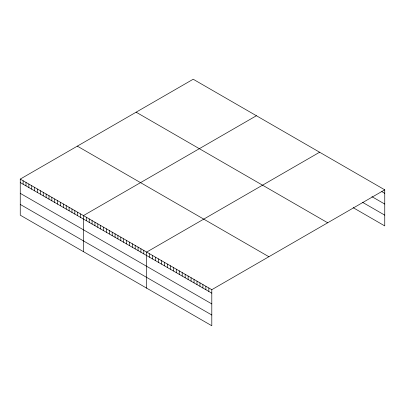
<?xml version="1.0" encoding="UTF-8"?>
<svg xmlns="http://www.w3.org/2000/svg" width="405" height="405" viewBox="0 0 405 405"><rect width="100%" height="100%" fill="white"/><g stroke="black" fill="none" stroke-linecap="round" stroke-linejoin="round"><path stroke-width="0.61" d="M20.25 179.091L211.8 289.681L211.8 325.762L20.25 215.171L20.25 179.091L193.2 79.238L384.75 189.829L384.75 225.909L353.175 207.679M256.411 115.734L83.46 215.587L83.46 251.667M319.626 152.224L146.671 252.077L146.671 288.163M211.8 289.681L384.75 189.829M381.788 191.59L384.75 193.301M371.922 196.653L384.75 204.059M362.546 202.328L384.75 215.146M136.126 112.19L327.675 222.78M77.325 146.139L268.874 256.729M20.25 182.564L211.8 293.154M20.25 193.327L211.8 303.912M20.25 204.414L211.8 315.004M208.838 287.97L208.838 291.443M205.877 286.259L205.877 289.737M202.915 284.553L202.915 288.026M199.959 282.842L199.959 286.315M196.997 281.136L196.997 284.609M194.035 279.425L194.035 282.898M191.074 277.714L191.074 281.192M188.117 276.007L188.117 279.48M185.156 274.296L185.156 277.769M182.194 272.59L182.194 276.063M179.233 270.879L179.233 274.352M176.276 269.168L176.276 272.646M173.315 267.462L173.315 270.935M170.353 265.751L170.353 269.224M167.392 264.045L167.392 267.518M164.435 262.334L164.435 265.807M161.473 260.623L161.473 264.095M158.512 258.916L158.512 262.389M155.55 257.205L155.55 260.678M152.594 255.499L152.594 258.972M149.632 253.788L149.632 257.261M143.8 250.422L143.8 253.894M140.925 248.761L140.925 252.234M138.054 247.101L138.054 250.573M135.179 245.445L135.179 248.918M132.303 243.785L132.303 247.258M129.433 242.124L129.433 245.597M126.557 240.469L126.557 243.942M123.687 238.808L123.687 242.281M120.811 237.148L120.811 240.621M117.941 235.492L117.941 238.965M115.066 233.832L115.066 237.305M112.195 232.171L112.195 235.644M109.32 230.516L109.32 233.989M106.449 228.855L106.449 232.328M103.574 227.195L103.574 230.668M100.698 225.539L100.698 229.012M97.828 223.879L97.828 227.352M94.952 222.218L94.952 225.691M92.082 220.563L92.082 224.036M89.206 218.902L89.206 222.375M86.336 217.242L86.336 220.715M80.59 213.926L80.59 217.399M77.714 212.266L77.714 215.738M74.839 210.61L74.839 214.083M71.968 208.95L71.968 212.423M69.093 207.289L69.093 210.762M66.223 205.634L66.223 209.107M63.347 203.973L63.347 207.446M60.477 202.313L60.477 205.786M57.601 200.657L57.601 204.13M54.731 198.997L54.731 202.47M51.855 197.336L51.855 200.809M48.985 195.681L48.985 199.154M46.109 194.02L46.109 197.493M43.234 192.36L43.234 195.833M40.363 190.704L40.363 194.177M37.488 189.044L37.488 192.517M34.617 187.383L34.617 190.856M31.742 185.728L31.742 189.201M28.871 184.067L28.871 187.54M25.996 182.407L25.996 185.88M23.125 180.746L23.125 184.224"/></g></svg>
